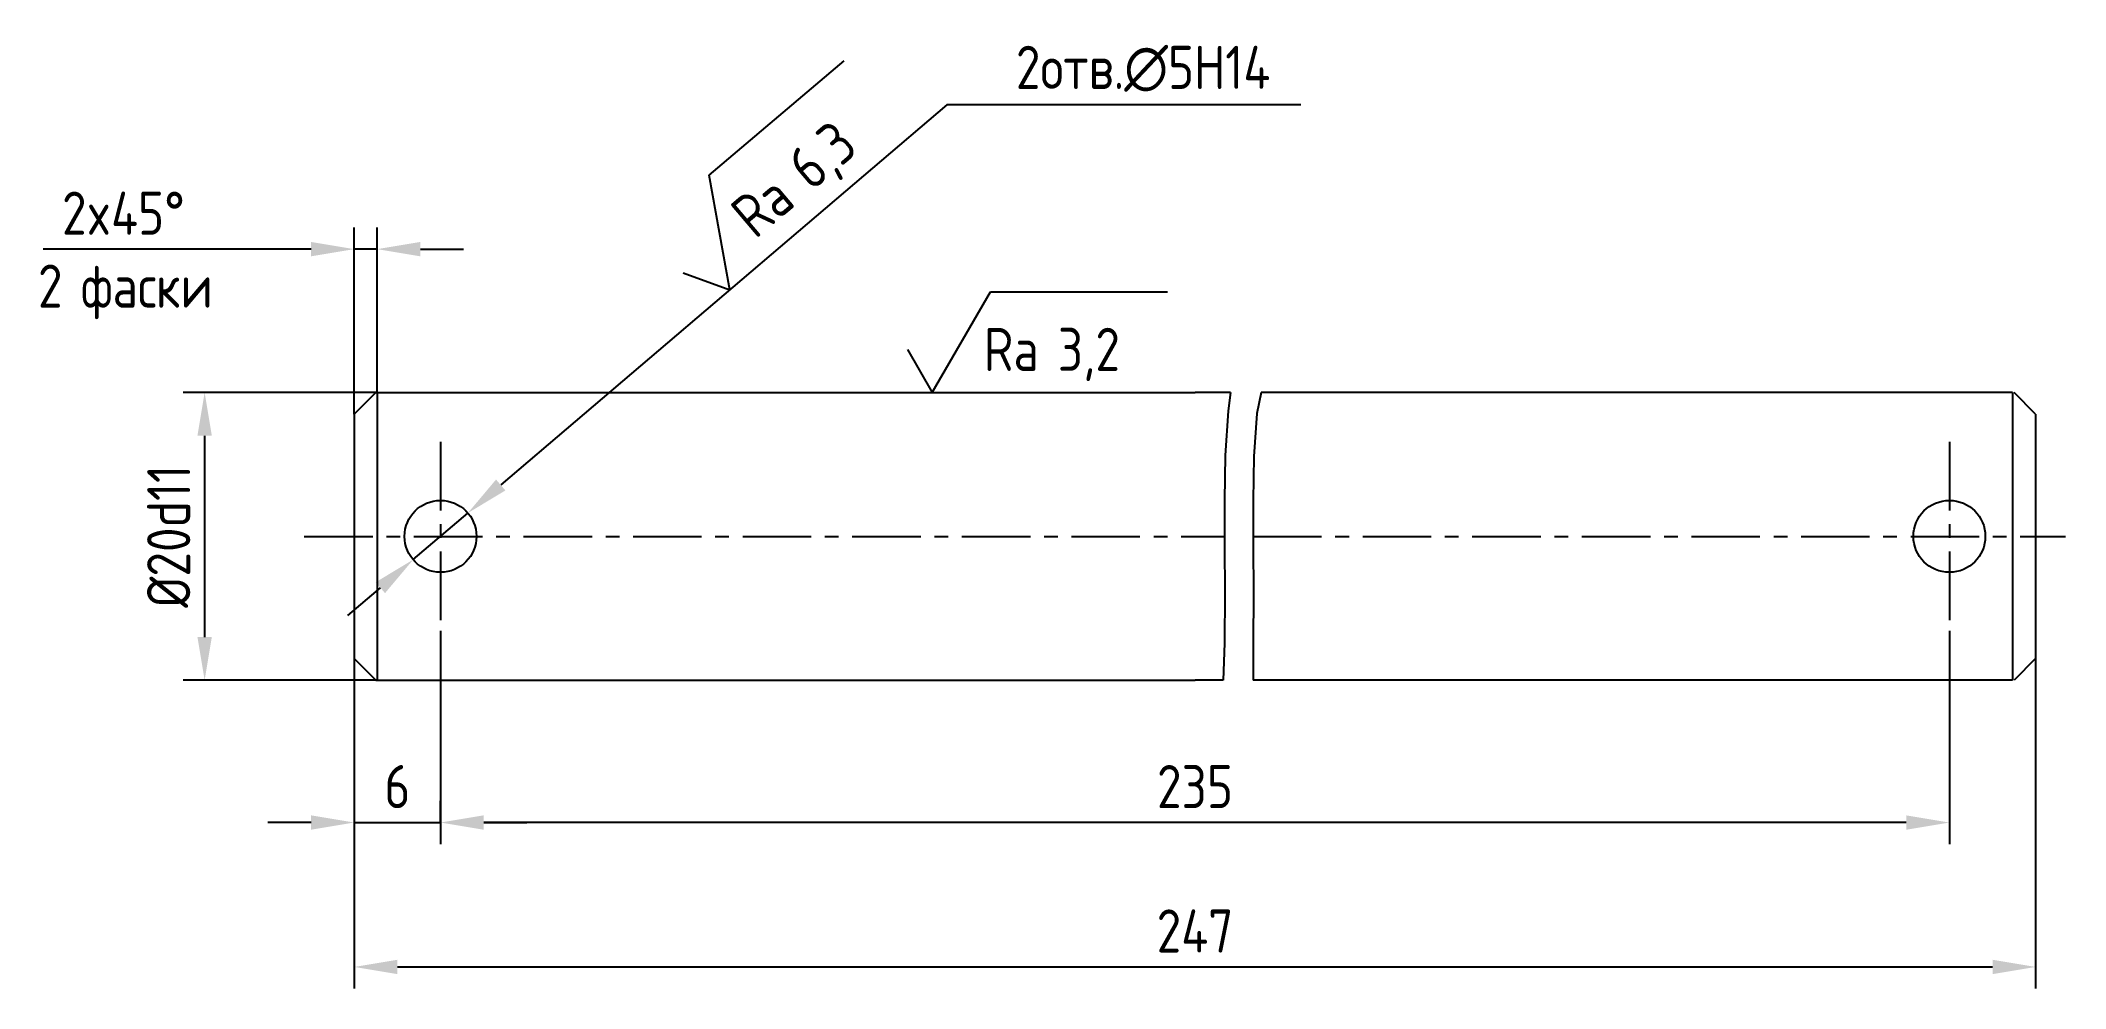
# Model space of a CAD drawing. Header units: millimetres. Extents: x 361 to 501, y 107 to 173.
import ezdxf

# ---------------------------------------------------------------- set-up
doc = ezdxf.new("R2010")
doc.units = ezdxf.units.MM
doc.header["$LTSCALE"] = 0.15
doc.linetypes.add('CENTER', pattern=[50.8, 31.75, -6.35, 6.35, -6.35])
for name, color, linetype in [('Bord', 1, 'Continuous'), ('Cen', 5, 'CENTER'), ('Cont', 6, 'Continuous'), ('Dim', 7, 'Continuous'), ('Text', 3, 'Continuous')]:
    doc.layers.add(name, color=color, linetype=linetype)
doc.styles.add('Style1', font='romans.shx', dxfattribs={"width": 0.8})
doc.dimstyles.new('LIN', dxfattribs={"dimtxt": 3, "dimasz": 3, "dimexe": 1.5, "dimexo": 0, "dimgap": 1, "dimtad": 1, "dimtoh": 1, "dimdec": 0, "dimzin": 12, "dimdsep": 46, "dimtxsty": 'Style1', "dimcen": 0, "dimclrt": 3, "dimadec": 0, "dimazin": 0, "dimtfac": 1, "dimtdec": 0, "dimtmove": 0, "dimatfit": 3, "dimfxl": 1, "dimtolj": 1, "dimtzin": 12, "dimarcsym": 0})

# ---------------------------------------------------------------- blocks, each defined once
blk = doc.blocks.new('SHERISO_01')
at = {"layer": 'Text'}
blk.add_line((4.04, 7), (16.36, 7), dxfattribs=at)
blk.add_lwpolyline([(-1.73, 3), (0, 0), (4.04, 7)], dxfattribs=at)
at = {"layer": 'Text', "style": 'Style1', "width": 0.8}
blk.add_text('Ra', height=3, dxfattribs=at).set_placement((3.58, 1.5))
blk.add_attdef('12,5', (8.73, 1.5), '', height=3, dxfattribs=at)
blk = doc.blocks.new('*D4')
at = {"layer": 'Dim', "color": 0, "lineweight": -2, "transparency": 16777216}
for p, q in [((382.34, 129.8), (382.34, 106.86)), ((499.25, 129.8), (499.25, 106.86)), ((385.34, 108.36), (496.25, 108.36))]:
    blk.add_line(p, q, dxfattribs=at)
at = {"layer": 'Dim', "color": 0, "transparency": 16777216}
for points in [[(385.34, 108.86), (385.34, 107.86), (382.34, 108.36)], [(496.25, 108.86), (496.25, 107.86), (499.25, 108.36)]]:
    blk.add_solid(points, dxfattribs=at)
at = {"layer": 'Dim', "color": 3, "transparency": 16777216, "insert": (440.8, 110.86), "char_height": 3, "attachment_point": 5, "style": 'Style1'}
blk.add_mtext('\\A1;247', dxfattribs=at)
blk = doc.blocks.new('*D5')
at = {"layer": 'Dim', "color": 0, "lineweight": -2, "transparency": 16777216}
for p, q in [((493.25, 131.74), (493.25, 116.9)), ((388.34, 118.4), (388.34, 119.9)), ((490.25, 118.4), (391.34, 118.4))]:
    blk.add_line(p, q, dxfattribs=at)
at = {"layer": 'Dim', "color": 0, "transparency": 16777216}
for points in [[(391.34, 118.9), (391.34, 117.9), (388.34, 118.4)], [(490.25, 118.9), (490.25, 117.9), (493.25, 118.4)]]:
    blk.add_solid(points, dxfattribs=at)
at = {"layer": 'Dim', "color": 3, "transparency": 16777216, "insert": (440.8, 120.9), "char_height": 3, "attachment_point": 5, "style": 'Style1'}
blk.add_mtext('\\A1;235', dxfattribs=at)
blk = doc.blocks.new('*D6')
at = {"layer": 'Dim', "color": 0, "lineweight": -2, "transparency": 16777216}
for p, q in [((423.55, 168.31), (392.53, 141.87)), ((448.16, 168.31), (423.55, 168.31)), ((386.44, 136.68), (390.24, 139.92)), ((384.15, 134.73), (381.87, 132.79))]:
    blk.add_line(p, q, dxfattribs=at)
at = {"layer": 'Dim', "color": 0, "transparency": 16777216}
for points in [[(392.2, 142.25), (392.85, 141.49), (390.24, 139.92)], [(383.83, 135.11), (384.48, 134.35), (386.44, 136.68)]]:
    blk.add_solid(points, dxfattribs=at)
at = {"layer": 'Dim', "color": 3, "transparency": 16777216, "insert": (437.19, 170.81), "char_height": 3, "attachment_point": 5, "style": 'Style1'}
blk.add_mtext('\\A1;2отв.∅5H14', dxfattribs=at)
blk = doc.blocks.new('*D7')
at = {"layer": 'Dim', "color": 0, "lineweight": -2, "transparency": 16777216}
for p, q in [((388.34, 131.74), (388.34, 116.9)), ((382.34, 129.8), (382.34, 116.9)), ((379.34, 118.4), (376.34, 118.4)), ((382.34, 118.4), (388.34, 118.4)), ((391.34, 118.4), (394.34, 118.4))]:
    blk.add_line(p, q, dxfattribs=at)
at = {"layer": 'Dim', "color": 0, "transparency": 16777216}
for points in [[(379.34, 118.9), (379.34, 117.9), (382.34, 118.4)], [(391.34, 118.9), (391.34, 117.9), (388.34, 118.4)]]:
    blk.add_solid(points, dxfattribs=at)
at = {"layer": 'Dim', "color": 3, "transparency": 16777216, "insert": (385.34, 120.9), "char_height": 3, "attachment_point": 5, "style": 'Style1'}
blk.add_mtext('\\A1;6', dxfattribs=at)
blk = doc.blocks.new('*D8')
at = {"layer": 'Dim', "color": 0, "lineweight": -2, "transparency": 16777216}
for p, q in [((383.94, 148.3), (370.44, 148.3)), ((371.94, 145.3), (371.94, 131.3)), ((383.94, 128.3), (370.44, 128.3))]:
    blk.add_line(p, q, dxfattribs=at)
at = {"layer": 'Dim', "color": 0, "transparency": 16777216}
for points in [[(371.44, 145.3), (372.44, 145.3), (371.94, 148.3)], [(371.44, 131.3), (372.44, 131.3), (371.94, 128.3)]]:
    blk.add_solid(points, dxfattribs=at)
at = {"layer": 'Dim', "color": 3, "transparency": 16777216, "insert": (369.44, 138.3), "char_height": 3, "attachment_point": 5, "rotation": 90, "style": 'Style1'}
blk.add_mtext('\\A1;%%C20d11', dxfattribs=at)
blk = doc.blocks.new('*D9')
at = {"layer": 'Dim', "color": 0, "lineweight": -2, "transparency": 16777216}
for p, q in [((382.34, 146.8), (382.34, 159.77)), ((383.94, 148.3), (383.94, 159.77)), ((379.34, 158.27), (360.72, 158.27)), ((383.94, 158.27), (382.34, 158.27)), ((386.94, 158.27), (389.94, 158.27))]:
    blk.add_line(p, q, dxfattribs=at)
at = {"layer": 'Dim', "color": 0, "transparency": 16777216}
for points in [[(379.34, 158.77), (379.34, 157.77), (382.34, 158.27)], [(386.94, 158.77), (386.94, 157.77), (383.94, 158.27)]]:
    blk.add_solid(points, dxfattribs=at)
at = {"layer": 'Dim', "color": 3, "transparency": 16777216, "insert": (366.29, 160.77), "char_height": 3, "attachment_point": 5, "style": 'Style1'}
blk.add_mtext('\\A1;2x45%%D', dxfattribs=at)

msp = doc.modelspace()

# ---------------------------------------------------------------- linework, layer by layer
at = {"layer": 'Bord'}
for points in [[(443.26, 148.3), (443.1, 147.02), (442.9, 143.93), (442.84, 140.82), (442.85, 137.64), (442.87, 134.34), (442.84, 130.88), (442.75, 128.3)], [(445.39, 148.3), (445.09, 146.84), (444.9, 143.85), (444.84, 140.8), (444.85, 137.64), (444.87, 134.34), (444.84, 130.84), (444.84, 128.3)]]:
    msp.add_lwpolyline(points, dxfattribs=at)
at = {"layer": 'Cen'}
for p, q in [((388.34, 144.86), (388.34, 131.74)), ((493.25, 144.86), (493.25, 131.74)), ((378.87, 138.3), (442.84, 138.3)), ((444.84, 138.3), (501.32, 138.3))]:
    msp.add_line(p, q, dxfattribs=at)
at = {"layer": 'Cont'}
for p, q in [((382.34, 146.8), (383.84, 148.3)), ((383.84, 148.3), (440.8, 148.3)), ((383.94, 148.3), (383.94, 128.3)), ((443.26, 148.3), (440.8, 148.3)), ((497.65, 148.3), (445.39, 148.3)), ((497.65, 148.3), (497.65, 128.3)), ((499.25, 146.8), (497.75, 148.3)), ((382.34, 146.8), (382.34, 129.8)), ((499.25, 146.8), (499.25, 129.8)), ((382.34, 129.8), (383.84, 128.3)), ((499.25, 129.8), (497.75, 128.3)), ((383.84, 128.3), (440.8, 128.3)), ((442.75, 128.3), (440.8, 128.3)), ((497.65, 128.3), (444.84, 128.3))]:
    msp.add_line(p, q, dxfattribs=at)
for centre in [(388.34, 138.3), (493.25, 138.3)]:
    msp.add_circle(centre, 2.5, dxfattribs=at)

# ---------------------------------------------------------------- block references
at = {"layer": 'Dim', "rotation": 40.30791464396813}
msp.add_blockref('SHERISO_01', (408.46, 155.45), dxfattribs=at).add_auto_attribs({'12,5': '6,3'})
at = {"layer": 'Dim'}
msp.add_blockref('SHERISO_01', (422.53, 148.3), dxfattribs=at).add_auto_attribs({'12,5': '3,2'})

# ---------------------------------------------------------------- texts
at = {"layer": 'Text', "style": 'Style1', "width": 0.8}
for s, p in [('2', (360.35, 154.2)), ('фаски', (363.33, 154.2))]:
    msp.add_text(s, height=3, dxfattribs=at).set_placement(p)

# ---------------------------------------------------------------- dimensions: what is measured, and where the dimension line sits
at = {"layer": 'Dim'}
dim = msp.add_diameter_dim_2p(p1=(386.44, 136.68), p2=(390.24, 139.92), text='2отв.<>H14', dimstyle='LIN', dxfattribs=at)
dim.commit()
dim.dimension.update_dxf_attribs({"geometry": '*D6', "text_midpoint": (437.19, 168.31), "dimtype": 163})
dim = msp.add_linear_dim(base=(382.34, 158.27), p1=(383.94, 148.3), p2=(382.34, 146.8), angle=180, text='<>x45%%D', dimstyle='LIN', dxfattribs=at)
dim.commit()
dim.dimension.update_dxf_attribs({"geometry": '*D9', "text_midpoint": (366.29, 158.27), "dimtype": 160})
dim = msp.add_linear_dim(base=(371.94, 128.3), p1=(383.94, 148.3), p2=(383.94, 128.3), angle=90, text='%%C<>d11', dimstyle='LIN', dxfattribs=at)
dim.commit()
dim.dimension.update_dxf_attribs({"geometry": '*D8', "text_midpoint": (369.44, 138.3)})
dim = msp.add_linear_dim(base=(388.34, 118.4), p1=(382.34, 129.8), p2=(388.34, 131.74), angle=180, dimstyle='LIN', dxfattribs=at)
dim.commit()
dim.dimension.update_dxf_attribs({"geometry": '*D7', "text_midpoint": (385.34, 118.4), "dimtype": 160})
for base, p1, p2, text, picture, middle in [((388.34, 118.4), (493.25, 131.74), (388.34, 118.4), '235', '*D5', (440.8, 118.4)), ((499.25, 108.36), (382.34, 129.8), (499.25, 129.8), '247', '*D4', (440.8, 108.36))]:
    dim = msp.add_linear_dim(base=base, p1=p1, p2=p2, text=text, dimstyle='LIN', dxfattribs=at)
    dim.commit()
    dim.dimension.update_dxf_attribs({"geometry": picture, "text_midpoint": middle, "dimtype": 160})

doc.saveas('drawing.dxf')
